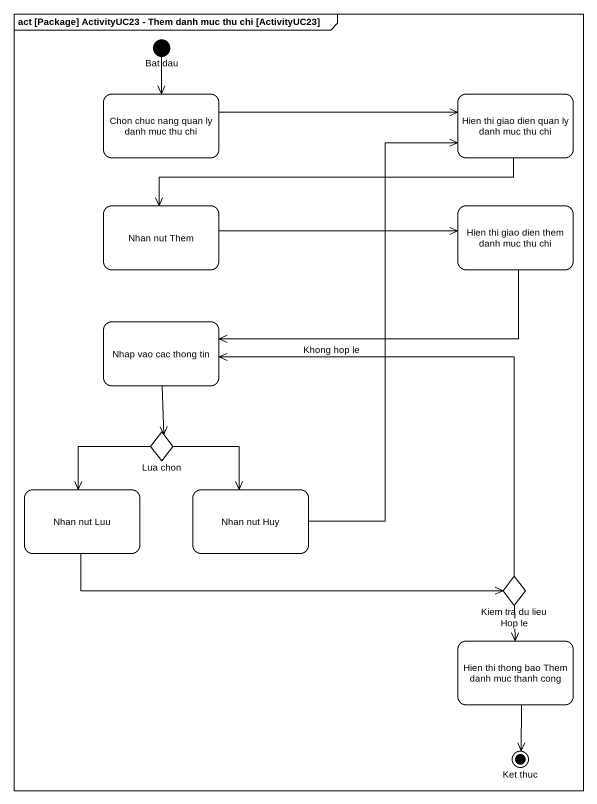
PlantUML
@startuml
mainframe act [Package] ActivityUC23 - Them danh muc thu chi [ActivityUC23]
hide empty description
state "Bat dau" as Bat_dau <<start>> #FFFFFF
state "Chon chuc nang quan ly danh muc thu chi" as Chon_chuc_nang_quan_ly_danh #FFFFFF
state "Hien thi giao dien quan ly danh muc thu chi" as Hien_thi_giao_dien_quan_ly #FFFFFF
state "Nhan nut Them" as Nhan_nut_Them #FFFFFF
state "Hien thi giao dien them danh muc thu chi" as Hien_thi_giao_dien_them #FFFFFF
state "Nhap vao cac thong tin" as Nhap_vao_cac_thong_tin #FFFFFF
state "Lua chon" as Lua_chon <<choice>> #FFFFFF
state "Nhan nut Luu" as Nhan_nut_Luu #FFFFFF
state "Nhan nut Huy" as Nhan_nut_Huy #FFFFFF
state "Kiem tra du lieu" as Kiem_tra_du_lieu <<choice>> #FFFFFF
state "Hien thi thong bao Them danh muc thanh cong" as Hien_thi_thong_bao_Them #FFFFFF
state "Ket thuc" as Ket_thuc <<end>> #FFFFFF
Bat_dau --> Chon_chuc_nang_quan_ly_danh
Chon_chuc_nang_quan_ly_danh -right-> Hien_thi_giao_dien_quan_ly
Hien_thi_giao_dien_quan_ly -left-> Nhan_nut_Them
Nhan_nut_Them -right-> Hien_thi_giao_dien_them
Hien_thi_giao_dien_them -left-> Nhap_vao_cac_thong_tin
Nhap_vao_cac_thong_tin --> Lua_chon
Lua_chon --> Nhan_nut_Luu
Lua_chon --> Nhan_nut_Huy
Nhan_nut_Luu -right-> Kiem_tra_du_lieu
Nhan_nut_Huy -up-> Hien_thi_giao_dien_quan_ly
Kiem_tra_du_lieu -up-> Nhap_vao_cac_thong_tin : Khong hop le
Kiem_tra_du_lieu --> Hien_thi_thong_bao_Them : Hop le
Hien_thi_thong_bao_Them --> Ket_thuc
@enduml
